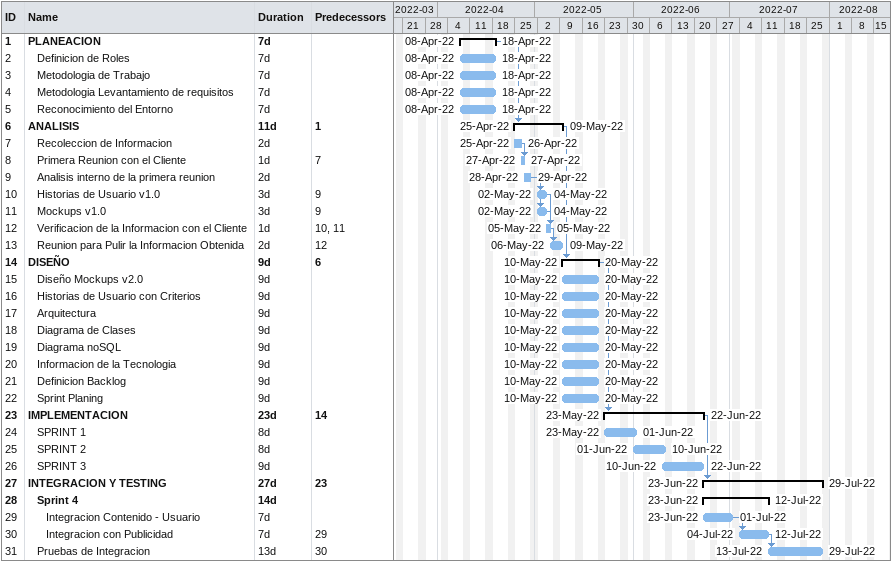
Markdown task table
| ID | Level | Task | Duration | Start | Finish | Predecessors |
|---|---|---|---|---|---|---|
| 1 | 1 | **PLANEACION** | 7d | 2022-04-08 | 2022-04-18 |  |
| 2 | 2 | Definicion de Roles | 7d | 2022-04-08 | 2022-04-18 |  |
| 3 | 2 | Metodologia de Trabajo | 7d | 2022-04-08 | 2022-04-18 |  |
| 4 | 2 | Metodologia Levantamiento de requisitos | 7d | 2022-04-08 | 2022-04-18 |  |
| 5 | 2 | Reconocimiento del Entorno | 7d | 2022-04-08 | 2022-04-18 |  |
| 6 | 1 | **ANALISIS** | 11d | 2022-04-25 | 2022-05-09 | 1 |
| 7 | 2 | Recoleccion de Informacion | 2d | 2022-04-25 | 2022-04-26 |  |
| 8 | 2 | Primera Reunion con el Cliente | 1d | 2022-04-27 | 2022-04-27 | 7 |
| 9 | 2 | Analisis interno de la primera reunion | 2d | 2022-04-28 | 2022-04-29 |  |
| 10 | 2 | Historias de Usuario v1.0 | 3d | 2022-05-02 | 2022-05-04 | 9 |
| 11 | 2 | Mockups v1.0 | 3d | 2022-05-02 | 2022-05-04 | 9 |
| 12 | 2 | Verificacion de la Informacion con el Cliente | 1d | 2022-05-05 | 2022-05-05 | 10, 11 |
| 13 | 2 | Reunion para Pulir la Informacion Obtenida | 2d | 2022-05-06 | 2022-05-09 | 12 |
| 14 | 1 | **DISEÑO** | 9d | 2022-05-10 | 2022-05-20 | 6 |
| 15 | 2 | Diseño Mockups v2.0 | 9d | 2022-05-10 | 2022-05-20 |  |
| 16 | 2 | Historias de Usuario con Criterios | 9d | 2022-05-10 | 2022-05-20 |  |
| 17 | 2 | Arquitectura | 9d | 2022-05-10 | 2022-05-20 |  |
| 18 | 2 | Diagrama de Clases | 9d | 2022-05-10 | 2022-05-20 |  |
| 19 | 2 | Diagrama noSQL | 9d | 2022-05-10 | 2022-05-20 |  |
| 20 | 2 | Informacion de la Tecnologia | 9d | 2022-05-10 | 2022-05-20 |  |
| 21 | 2 | Definicion Backlog | 9d | 2022-05-10 | 2022-05-20 |  |
| 22 | 2 | Sprint Planing | 9d | 2022-05-10 | 2022-05-20 |  |
| 23 | 1 | **IMPLEMENTACION** | 23d | 2022-05-23 | 2022-06-22 | 14 |
| 24 | 2 | SPRINT 1 | 8d | 2022-05-23 | 2022-06-01 |  |
| 25 | 2 | SPRINT 2 | 8d | 2022-06-01 | 2022-06-10 |  |
| 26 | 2 | SPRINT 3 | 9d | 2022-06-10 | 2022-06-22 |  |
| 27 | 1 | **INTEGRACION Y TESTING** | 27d | 2022-06-23 | 2022-07-29 | 23 |
| 28 | 2 | **Sprint 4** | 14d | 2022-06-23 | 2022-07-12 |  |
| 29 | 3 | Integracion Contenido - Usuario | 7d | 2022-06-23 | 2022-07-01 |  |
| 30 | 3 | Integracion con Publicidad | 7d | 2022-07-04 | 2022-07-12 | 29 |
| 31 | 2 | Pruebas de Integracion | 13d | 2022-07-13 | 2022-07-29 | 30 |
